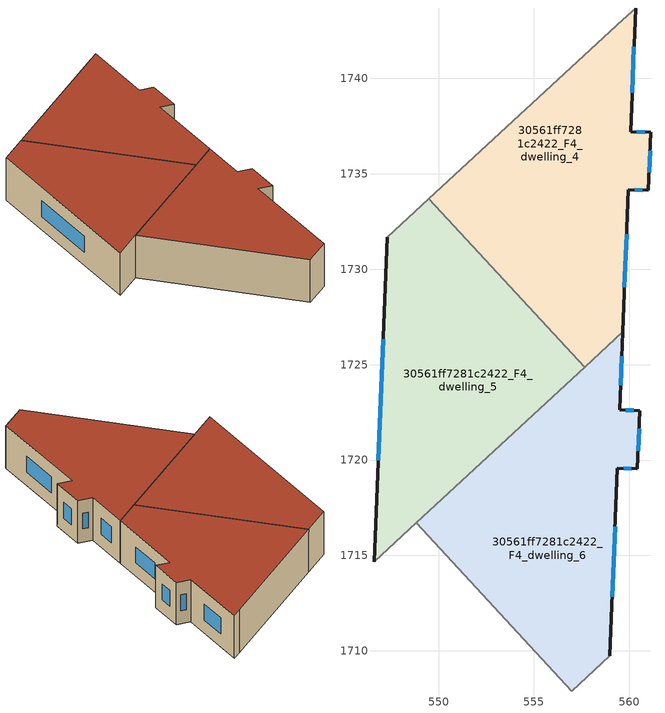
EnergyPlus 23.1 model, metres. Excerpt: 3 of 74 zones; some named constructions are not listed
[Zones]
30561ff7281c2422_F4_dwelling_4
 floor to 30561ff7281c2422_F3_dwelling_10 (EU_floor_Construction): 559.37,1742.81 560.25,1741.89 560.08,1737.62 552.59,1730.35 549.5,1733.69 z12
 floor to 30561ff7281c2422_F3_dwelling_11 (EU_floor_Construction): 561.13,1737.17 561,1734.13 559.95,1734.17 559.65,1726.71 557.65,1724.86 552.59,1730.35 560.08,1737.62 560.07,1737.22 z12
 floor to 30561ff7281c2422_F3_dwelling_14 (EU_floor_Construction): 560.32,1743.69 560.25,1741.89 559.37,1742.81 z12
 wall outside (EU_wall_Construction): 559.65,1726.71 559.95,1734.17 561,1734.13 561.13,1737.17 560.07,1737.22 560.32,1743.69 z12:15
 wall to 30561ff7281c2422_F4_dwelling_5 (EU_wall_Construction): 549.5,1733.69 557.65,1724.86 z12:15
 wall to 30561ff7281c2422_F4_dwelling_3 (EU_wall_Construction): 559.65,1743.07 549.5,1733.69 z12:15
 wall to 30561ff7281c2422_F4_dwelling_6 (EU_wall_Construction): 557.65,1724.86 559.65,1726.71 z12:15
 wall to 30561ff7281c2422_F4_dwelling_2 (EU_wall_Construction): 560.32,1743.69 559.65,1743.07 z12:15
 window (EU_Window_Construction): 560.15,1739.25 560.24,1741.66 / 560.8,1737.19 560.4,1737.2 / 561.04,1735.09 561.09,1736.22 / 560.28,1734.16 560.67,1734.15 / 559.75,1729.05 559.86,1731.84 z12.94:14.06
 roof outside (EU_roof_Construction): 559.65,1726.71 559.95,1734.17 561,1734.13 561.13,1737.17 560.07,1737.22 560.32,1743.69 549.5,1733.69 557.65,1724.86 z15
30561ff7281c2422_F4_dwelling_5
 floor adiabatic (EU_floor_Construction): 549.5,1733.69 557.65,1724.86 546.63,1714.67 547.31,1731.67 z12
 wall outside (EU_wall_Construction): 547.31,1731.67 546.63,1714.67 z12:15
 wall to 30561ff7281c2422_F4_dwelling_7 (EU_wall_Construction): 546.63,1714.67 548.83,1716.71 z12:15
 wall to 30561ff7281c2422_F4_dwelling_3 (EU_wall_Construction): 549.5,1733.69 547.31,1731.67 z12:15
 wall to 30561ff7281c2422_F4_dwelling_6 (EU_wall_Construction): 548.83,1716.71 557.65,1724.86 z12:15
 window (EU_Window_Construction): 547.1,1726.34 546.84,1720 z12.94:14.06
 roof outside (EU_roof_Construction): 557.65,1724.86 549.5,1733.69 547.31,1731.67 546.63,1714.67 z15
30561ff7281c2422_F4_dwelling_6
 floor to 30561ff7281c2422_F3_dwelling_7 (EU_floor_Construction): 556.91,1720.67 559.32,1718.19 559.15,1714.09 554.98,1710.04 550.72,1714.66 z12
 floor to 30561ff7281c2422_F3_dwelling_6 (EU_floor_Construction): 555.11,1722.52 556.91,1720.67 550.72,1714.66 548.83,1716.71 z12
 floor to 30561ff7281c2422_F3_dwelling_11 (EU_floor_Construction): 559.65,1726.71 559.49,1722.63 560.55,1722.59 560.43,1719.54 559.38,1719.58 559.32,1718.19 555.11,1722.52 z12
 floor to 30561ff7281c2422_F3_dwelling_8 (EU_floor_Construction): 559.15,1714.09 558.98,1709.75 556.97,1707.9 554.98,1710.04 z12
 wall outside (EU_wall_Construction): 558.98,1709.75 559.38,1719.58 560.43,1719.54 560.55,1722.59 559.49,1722.63 559.65,1726.71 z12:15
 wall to 30561ff7281c2422_F4_dwelling_7 (EU_wall_Construction): 548.83,1716.71 556.97,1707.89 z12:15
 wall to 30561ff7281c2422_F4_dwelling_8 (EU_wall_Construction): 556.97,1707.89 558.98,1709.75 z12:15
 window (EU_Window_Construction): 559.54,1723.91 559.6,1725.43 / 560.22,1722.6 559.82,1722.62 / 560.47,1720.49 560.51,1721.63 / 559.7,1719.56 560.1,1719.55 / 559.1,1712.83 559.25,1716.5 z12.94:14.06
 roof outside (EU_roof_Construction): 558.98,1709.75 559.38,1719.58 560.43,1719.54 560.55,1722.59 559.49,1722.63 559.65,1726.71 548.83,1716.71 556.97,1707.89 z15
[SCHEDULE:FILE] Column Number=1; Rows to Skip at Top=0; Number of Hours of Data=8760; Column Separator=Comma; Interpolate to Timestep=No; Minutes per Item=60; Adjust Schedule for Daylight Savings=Yes
Name | File
EU_Step8_GainSchedule_30561ff7281c2422_F1_dwelling_0_f000 | ../../schedules/30561ff7281c2422/30561ff7281c2422_F1_dwelling_0_f000_gain.csv
EU_Step8_GainSchedule_30561ff7281c2422_F1_dwelling_1_f000 | ../../schedules/30561ff7281c2422/30561ff7281c2422_F1_dwelling_1_f000_gain.csv
EU_Step8_GainSchedule_30561ff7281c2422_F1_dwelling_2_f000 | ../../schedules/30561ff7281c2422/30561ff7281c2422_F1_dwelling_2_f000_gain.csv
EU_Step8_GainSchedule_30561ff7281c2422_F1_dwelling_3_f000 | ../../schedules/30561ff7281c2422/30561ff7281c2422_F1_dwelling_3_f000_gain.csv
EU_Step8_GainSchedule_30561ff7281c2422_F1_dwelling_4_f000 | ../../schedules/30561ff7281c2422/30561ff7281c2422_F1_dwelling_4_f000_gain.csv
EU_Step8_GainSchedule_30561ff7281c2422_F1_dwelling_5_f000 | ../../schedules/30561ff7281c2422/30561ff7281c2422_F1_dwelling_5_f000_gain.csv
EU_Step8_GainSchedule_30561ff7281c2422_F1_dwelling_6_f000 | ../../schedules/30561ff7281c2422/30561ff7281c2422_F1_dwelling_6_f000_gain.csv
EU_Step8_GainSchedule_30561ff7281c2422_F1_dwelling_7_f000 | ../../schedules/30561ff7281c2422/30561ff7281c2422_F1_dwelling_7_f000_gain.csv
EU_Step8_GainSchedule_30561ff7281c2422_F1_dwelling_8_f000 | ../../schedules/30561ff7281c2422/30561ff7281c2422_F1_dwelling_8_f000_gain.csv
EU_Step8_GainSchedule_30561ff7281c2422_F1_dwelling_9_f000 | ../../schedules/30561ff7281c2422/30561ff7281c2422_F1_dwelling_9_f000_gain.csv
EU_Step8_GainSchedule_30561ff7281c2422_F1_dwelling_10_f000 | ../../schedules/30561ff7281c2422/30561ff7281c2422_F1_dwelling_10_f000_gain.csv
EU_Step8_GainSchedule_30561ff7281c2422_F1_dwelling_11_f000 | ../../schedules/30561ff7281c2422/30561ff7281c2422_F1_dwelling_11_f000_gain.csv
EU_Step8_GainSchedule_30561ff7281c2422_F1_dwelling_12_f000 | ../../schedules/30561ff7281c2422/30561ff7281c2422_F1_dwelling_12_f000_gain.csv
EU_Step8_GainSchedule_30561ff7281c2422_F1_dwelling_13_f000 | ../../schedules/30561ff7281c2422/30561ff7281c2422_F1_dwelling_13_f000_gain.csv
EU_Step8_GainSchedule_30561ff7281c2422_F1_dwelling_14_f000 | ../../schedules/30561ff7281c2422/30561ff7281c2422_F1_dwelling_14_f000_gain.csv
